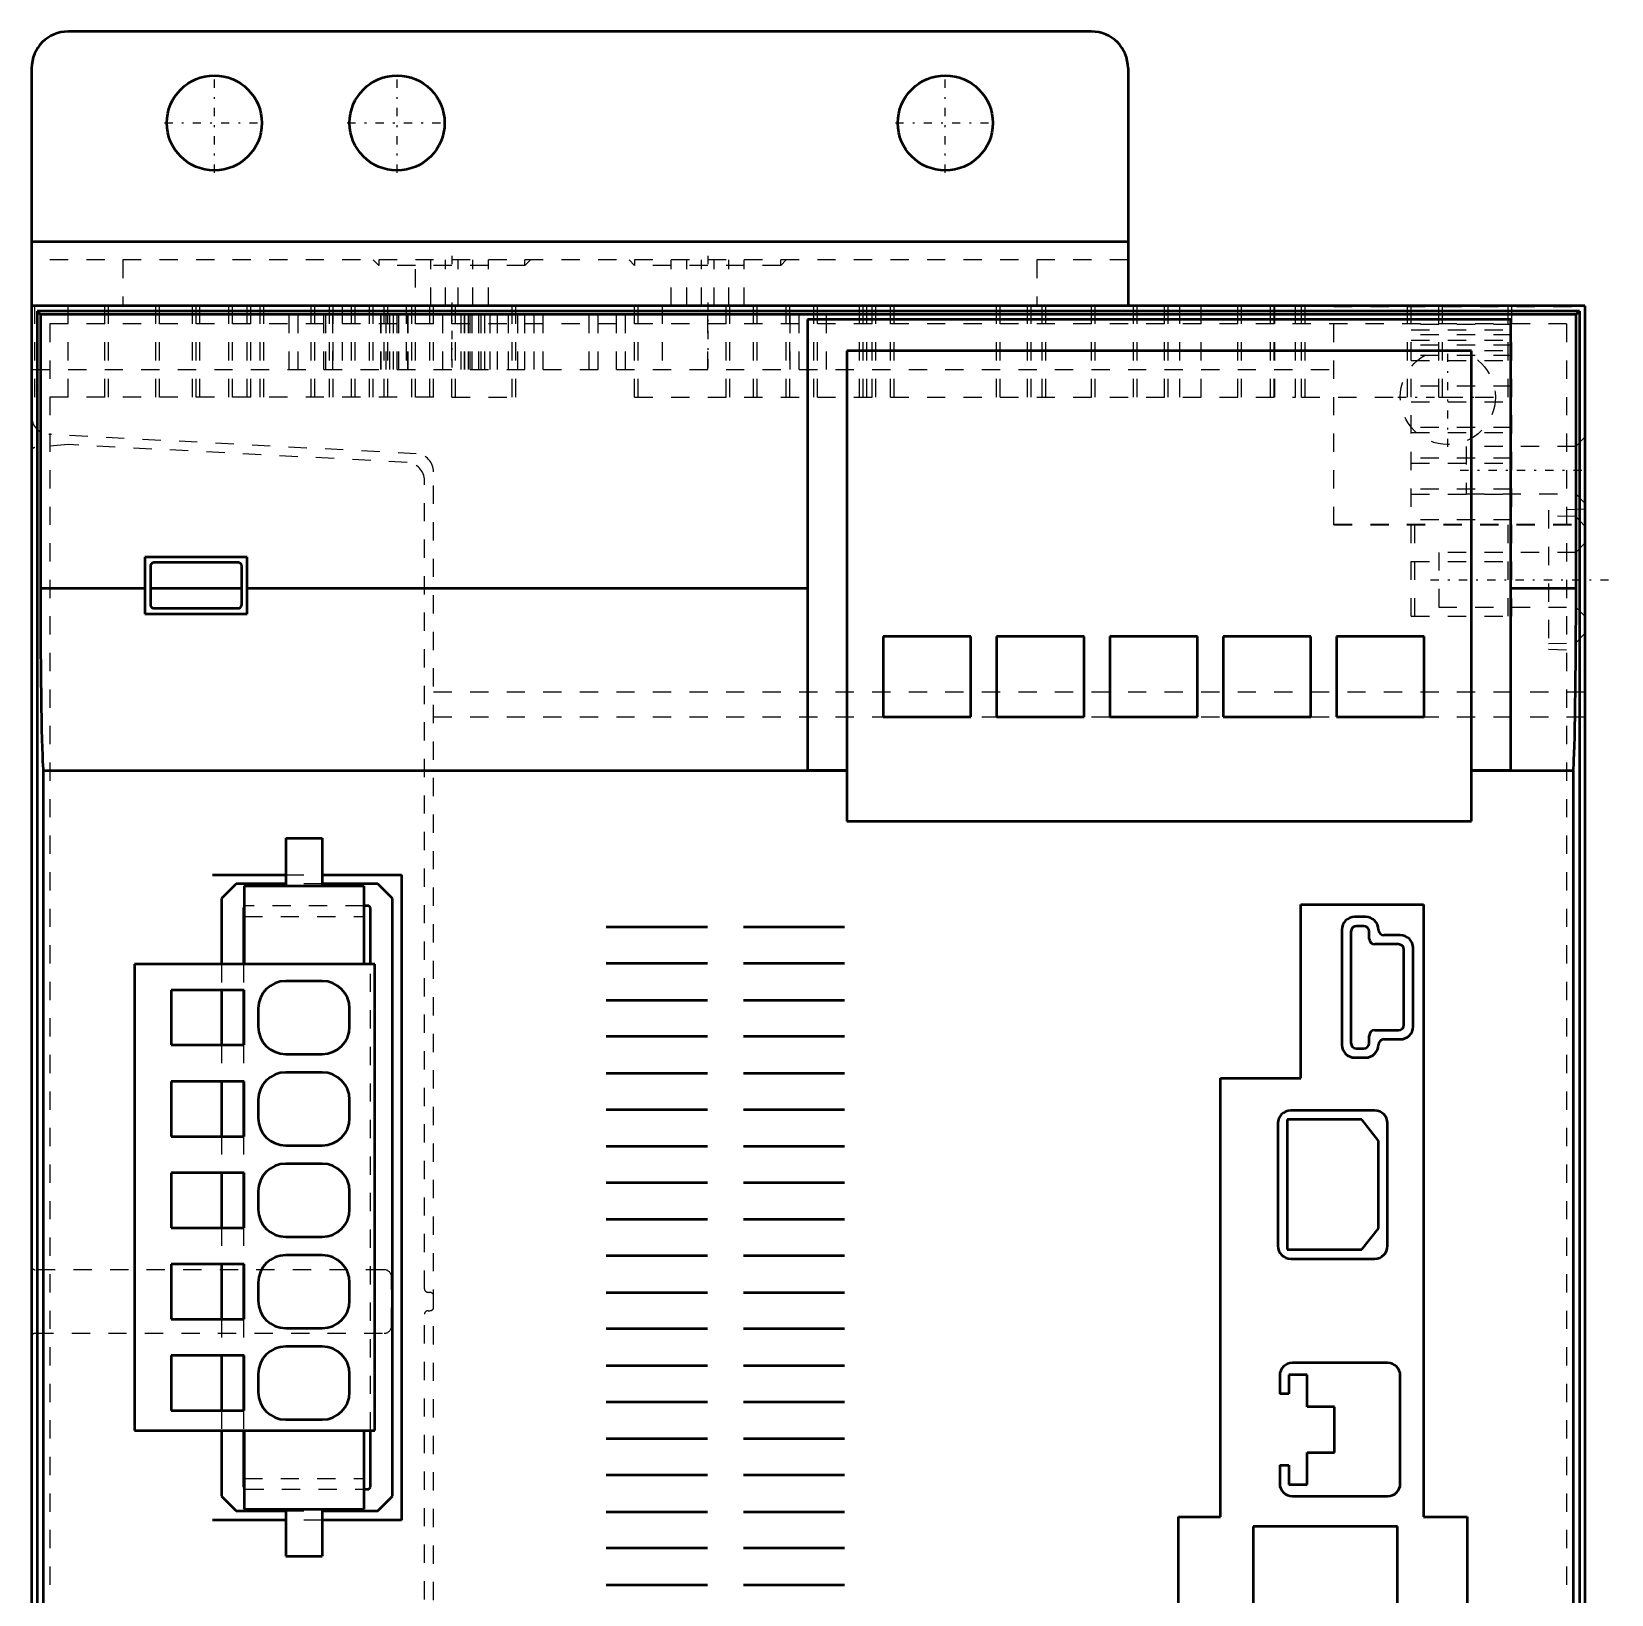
# Model space of a CAD drawing. Header units: millimetres. Extents: x 0 to 305, y 0 to 394.
# Drawn here: x 3.9 to 90.3, y 308.9 to 394.4 of the extents above; entities that cross this region are included whole.
import ezdxf

# ---------------------------------------------------------------- set-up
doc = ezdxf.new("R2010")
doc.units = ezdxf.units.MM
doc.linetypes.add('Center', pattern=[1.5, 0.45, -0.5, 0.05, -0.5])
doc.linetypes.add('Dashed', pattern=[2, 1, -1])
for name, color, linetype, lineweight in [('AM_4', 7, 'Continuous', 50), ('AM_6', 2, 'Continuous', 35), ('AM_7', 7, 'Center', 25), ('AM_9', 6, 'Dashed', 25)]:
    doc.layers.add(name, color=color, linetype=linetype, lineweight=lineweight)

# ---------------------------------------------------------------- blocks, each defined once
blk = doc.blocks.new('3_MDDLN45SF_0_in_MDDLN45SF_1100')
at = {"layer": 'AM_4'}
for p, q in [((61.866, 394.38), (5.866, 394.38)), ((3.866, 392.38), (3.866, 282.35)), ((63.866, 392.38), (63.866, 379.38)), ((63.866, 382.88), (3.866, 382.88)), ((88.866, 379.38), (3.866, 379.38)), ((88.57, 379.084), (4.162, 379.084)), ((4.346, 378.899), (4.162, 379.084)), ((4.162, 379.084), (4.162, 282.35)), ((88.386, 378.899), (4.346, 378.899)), ((4.346, 378.899), (4.35, 363.903)), ((88.382, 363.903), (88.386, 378.899)), ((88.57, 379.084), (88.386, 378.899)), ((88.57, 379.084), (88.57, 229.676)), ((88.866, 379.38), (88.866, 229.38)), ((84.804, 378.618), (46.329, 378.618)), ((46.329, 378.618), (46.329, 353.951)), ((84.804, 353.951), (84.804, 378.618)), ((82.653, 376.901), (48.481, 376.901)), ((48.481, 376.901), (48.481, 351.165)), ((82.653, 351.165), (82.653, 376.901)), ((10.066, 365.62), (10.066, 362.52)), ((15.666, 365.62), (10.066, 365.62)), ((10.366, 365.12), (10.366, 363.02)), ((15.166, 365.32), (10.566, 365.32)), ((15.366, 363.02), (15.366, 365.12)), ((15.666, 362.52), (15.666, 365.62)), ((10.066, 363.903), (4.35, 363.903)), ((15.366, 363.903), (10.366, 363.903)), ((46.329, 363.903), (15.666, 363.903)), ((88.382, 363.903), (84.804, 363.903)), ((10.066, 362.52), (15.666, 362.52)), ((10.566, 362.82), (15.166, 362.82)), ((55.266, 361.28), (50.466, 361.28)), ((50.466, 361.28), (50.466, 356.88)), ((55.266, 356.88), (55.266, 361.28)), ((61.466, 361.28), (56.666, 361.28)), ((56.666, 361.28), (56.666, 356.88)), ((61.466, 356.88), (61.466, 361.28)), ((67.666, 361.28), (62.866, 361.28)), ((62.866, 361.28), (62.866, 356.88)), ((67.666, 356.88), (67.666, 361.28)), ((69.066, 361.28), (69.066, 356.88)), ((73.866, 361.28), (69.066, 361.28)), ((73.866, 356.88), (73.866, 361.28)), ((80.066, 361.28), (75.266, 361.28)), ((75.266, 361.28), (75.266, 356.88)), ((80.066, 356.88), (80.066, 361.28)), ((50.466, 356.88), (55.266, 356.88)), ((56.666, 356.88), (61.466, 356.88)), ((62.866, 356.88), (67.666, 356.88)), ((69.066, 356.88), (73.866, 356.88)), ((75.266, 356.88), (80.066, 356.88)), ((4.52, 282.35), (4.511, 353.943)), ((4.511, 353.943), (48.481, 353.943)), ((46.329, 353.951), (48.481, 353.951)), ((82.653, 353.951), (84.804, 353.951)), ((82.653, 353.943), (88.221, 353.943)), ((88.221, 353.943), (88.235, 230.482)), ((48.481, 351.165), (82.653, 351.165)), ((17.771, 350.24), (17.771, 347.638)), ((17.771, 350.24), (19.771, 350.24)), ((19.771, 350.24), (19.771, 347.638)), ((13.766, 348.24), (17.771, 348.24)), ((15.066, 347.74), (14.266, 346.94)), ((17.771, 347.74), (15.066, 347.74)), ((15.496, 347.638), (22.046, 347.638)), ((15.496, 347.638), (15.496, 343.34)), ((19.771, 348.24), (24.116, 348.24)), ((22.816, 347.74), (19.771, 347.74)), ((22.046, 347.638), (22.046, 343.34)), ((23.616, 346.94), (22.816, 347.74)), ((24.116, 348.24), (24.116, 312.92)), ((14.266, 346.94), (14.266, 343.34)), ((23.616, 314.22), (23.616, 346.94)), ((15.496, 346.47), (15.466, 346.44)), ((15.466, 346.44), (15.466, 343.34)), ((22.316, 346.54), (22.046, 346.54)), ((22.416, 346.44), (22.316, 346.54)), ((22.416, 343.34), (22.416, 346.44)), ((73.326, 337.103), (73.326, 346.603)), ((73.326, 346.603), (80.026, 346.603)), ((76.866, 345.93), (76.266, 345.93)), ((80.026, 346.603), (80.026, 313.103)), ((35.316, 345.38), (40.856, 345.38)), ((42.816, 345.38), (48.356, 345.38)), ((75.566, 345.23), (75.566, 338.93)), ((76.066, 345.13), (76.066, 339.03)), ((76.766, 345.43), (76.366, 345.43)), ((77.066, 344.73), (77.066, 345.13)), ((78.666, 344.43), (77.366, 344.43)), ((78.766, 344.93), (77.866, 344.93)), ((78.966, 340.03), (78.966, 344.13)), ((79.466, 339.93), (79.466, 344.23)), ((22.646, 343.34), (9.496, 343.34)), ((9.496, 343.34), (9.496, 317.82)), ((22.646, 317.82), (22.646, 343.34)), ((40.856, 343.38), (35.316, 343.38)), ((48.356, 343.38), (42.816, 343.38)), ((19.771, 342.42), (17.771, 342.42)), ((15.496, 341.92), (11.496, 341.92)), ((11.496, 341.92), (11.496, 338.92)), ((14.266, 341.92), (14.266, 338.92)), ((15.466, 341.92), (15.466, 338.92)), ((15.496, 338.92), (15.496, 341.92)), ((16.271, 340.92), (16.271, 339.92)), ((21.271, 339.92), (21.271, 340.92)), ((35.316, 341.38), (40.856, 341.38)), ((42.816, 341.38), (48.356, 341.38)), ((11.496, 338.92), (15.496, 338.92)), ((40.856, 339.38), (35.316, 339.38)), ((48.356, 339.38), (42.816, 339.38)), ((77.066, 339.03), (77.066, 339.43)), ((77.366, 339.73), (78.666, 339.73)), ((77.866, 339.23), (78.766, 339.23)), ((17.771, 338.42), (19.771, 338.42)), ((76.266, 338.23), (76.866, 338.23)), ((76.366, 338.73), (76.766, 338.73)), ((19.771, 337.42), (17.771, 337.42)), ((35.316, 337.38), (40.856, 337.38)), ((42.816, 337.38), (48.356, 337.38)), ((15.496, 336.92), (11.496, 336.92)), ((11.496, 336.92), (11.496, 333.92)), ((14.266, 336.92), (14.266, 333.92)), ((15.466, 336.92), (15.466, 333.92)), ((15.496, 333.92), (15.496, 336.92)), ((68.926, 313.103), (68.926, 337.103)), ((68.926, 337.103), (73.326, 337.103)), ((16.271, 335.92), (16.271, 334.92)), ((21.271, 334.92), (21.271, 335.92)), ((40.856, 335.38), (35.316, 335.38)), ((48.356, 335.38), (42.816, 335.38)), ((72.066, 334.635), (72.066, 327.925)), ((76.666, 334.835), (72.566, 334.835)), ((72.566, 334.835), (72.566, 327.725)), ((77.366, 335.335), (72.766, 335.335)), ((77.566, 333.683), (76.666, 334.835)), ((78.066, 327.925), (78.066, 334.635)), ((11.496, 333.92), (15.496, 333.92)), ((17.771, 333.42), (19.771, 333.42)), ((35.316, 333.38), (40.856, 333.38)), ((42.816, 333.38), (48.356, 333.38)), ((77.566, 328.877), (77.566, 333.683)), ((19.771, 332.42), (17.771, 332.42)), ((15.496, 331.92), (11.496, 331.92)), ((11.496, 331.92), (11.496, 328.92)), ((14.266, 331.92), (14.266, 328.92)), ((15.466, 331.92), (15.466, 328.92)), ((15.496, 328.92), (15.496, 331.92)), ((40.856, 331.38), (35.316, 331.38)), ((48.356, 331.38), (42.816, 331.38)), ((16.271, 330.92), (16.271, 329.92)), ((21.271, 329.92), (21.271, 330.92)), ((35.316, 329.38), (40.856, 329.38)), ((42.816, 329.38), (48.356, 329.38)), ((11.496, 328.92), (15.496, 328.92)), ((76.666, 327.725), (77.566, 328.877)), ((17.771, 328.42), (19.771, 328.42)), ((72.566, 327.725), (76.666, 327.725)), ((11.496, 326.92), (11.496, 323.92)), ((15.496, 326.92), (11.496, 326.92)), ((14.266, 326.92), (14.266, 323.92)), ((15.466, 326.92), (15.466, 323.92)), ((15.496, 323.92), (15.496, 326.92)), ((19.771, 327.42), (17.771, 327.42)), ((40.856, 327.38), (35.316, 327.38)), ((48.356, 327.38), (42.816, 327.38)), ((72.766, 327.225), (77.366, 327.225)), ((16.271, 325.92), (16.271, 324.92)), ((21.271, 324.92), (21.271, 325.92)), ((35.316, 325.38), (40.856, 325.38)), ((42.816, 325.38), (48.356, 325.38)), ((11.496, 323.92), (15.496, 323.92)), ((17.771, 323.42), (19.771, 323.42)), ((40.856, 323.38), (35.316, 323.38)), ((48.356, 323.38), (42.816, 323.38)), ((15.496, 321.92), (11.496, 321.92)), ((11.496, 321.92), (11.496, 318.92)), ((14.266, 321.92), (14.266, 318.92)), ((15.466, 321.92), (15.466, 318.92)), ((15.496, 318.92), (15.496, 321.92)), ((19.771, 322.42), (17.771, 322.42)), ((16.271, 320.92), (16.271, 319.92)), ((21.271, 319.92), (21.271, 320.92)), ((35.316, 321.38), (40.856, 321.38)), ((42.816, 321.38), (48.356, 321.38)), ((72.166, 320.825), (72.166, 319.825)), ((72.666, 320.875), (72.666, 319.825)), ((73.666, 320.875), (72.666, 320.875)), ((78.066, 321.525), (72.866, 321.525)), ((73.666, 319.125), (73.666, 320.875)), ((78.766, 314.925), (78.766, 320.825)), ((40.856, 319.38), (35.316, 319.38)), ((48.356, 319.38), (42.816, 319.38)), ((72.666, 319.825), (72.166, 319.825)), ((75.166, 319.125), (73.666, 319.125)), ((75.166, 316.625), (75.166, 319.125)), ((11.496, 318.92), (15.496, 318.92)), ((17.771, 318.42), (19.771, 318.42)), ((9.496, 317.82), (22.646, 317.82)), ((14.266, 317.82), (14.266, 314.22)), ((15.466, 317.82), (15.466, 314.72)), ((15.496, 317.82), (15.496, 313.518)), ((22.046, 317.82), (22.046, 313.518)), ((22.416, 314.72), (22.416, 317.82)), ((35.316, 317.38), (40.856, 317.38)), ((42.816, 317.38), (48.356, 317.38)), ((73.666, 314.875), (73.666, 316.625)), ((73.666, 316.625), (75.166, 316.625)), ((72.166, 315.925), (72.666, 315.925)), ((72.166, 315.925), (72.166, 314.925)), ((72.666, 315.925), (72.666, 314.875)), ((15.466, 314.72), (15.496, 314.69)), ((22.316, 314.62), (22.416, 314.72)), ((40.856, 315.38), (35.316, 315.38)), ((48.356, 315.38), (42.816, 315.38)), ((72.666, 314.875), (73.666, 314.875)), ((14.266, 314.22), (15.066, 313.42)), ((22.046, 314.62), (22.316, 314.62)), ((22.816, 313.42), (23.616, 314.22)), ((72.866, 314.225), (78.066, 314.225)), ((15.066, 313.42), (17.771, 313.42)), ((15.496, 313.518), (22.046, 313.518)), ((17.771, 313.518), (17.771, 310.94)), ((19.771, 313.518), (19.771, 310.94)), ((19.771, 313.42), (22.816, 313.42)), ((35.316, 313.38), (40.856, 313.38)), ((42.816, 313.38), (48.356, 313.38)), ((66.626, 259.603), (66.626, 313.103)), ((66.626, 313.103), (68.926, 313.103)), ((80.026, 313.103), (82.426, 313.103)), ((82.426, 313.103), (82.426, 259.603)), ((17.771, 312.92), (13.766, 312.92)), ((24.116, 312.92), (19.771, 312.92)), ((78.616, 312.56), (70.716, 312.56)), ((70.716, 312.56), (70.716, 259.78)), ((78.616, 259.78), (78.616, 312.56)), ((40.856, 311.38), (35.316, 311.38)), ((48.356, 311.38), (42.816, 311.38)), ((17.771, 310.94), (19.771, 310.94)), ((35.316, 309.38), (40.856, 309.38)), ((42.816, 309.38), (48.356, 309.38))]:
    blk.add_line(p, q, dxfattribs=at)
for points in [[(10.566, 365.32), (10.549, 365.319), (10.532, 365.317), (10.514, 365.313), (10.498, 365.308), (10.482, 365.301), (10.466, 365.293), (10.452, 365.283), (10.438, 365.273), (10.425, 365.261), (10.413, 365.248), (10.402, 365.234), (10.393, 365.22), (10.385, 365.204), (10.378, 365.188), (10.373, 365.171), (10.369, 365.154), (10.367, 365.137), (10.366, 365.12)], [(15.366, 365.12), (15.365, 365.137), (15.363, 365.154), (15.359, 365.171), (15.354, 365.188), (15.348, 365.204), (15.339, 365.22), (15.33, 365.234), (15.319, 365.248), (15.308, 365.261), (15.295, 365.273), (15.281, 365.283), (15.266, 365.293), (15.251, 365.301), (15.235, 365.308), (15.218, 365.313), (15.201, 365.317), (15.184, 365.319), (15.166, 365.32)], [(4.35, 363.903), (4.351, 363.019), (4.353, 362.143), (4.357, 361.282), (4.362, 360.441), (4.368, 359.628), (4.375, 358.848), (4.384, 358.109), (4.393, 357.414), (4.404, 356.77), (4.416, 356.181), (4.428, 355.652), (4.441, 355.187), (4.455, 354.79), (4.469, 354.463), (4.484, 354.209), (4.499, 354.029), (4.511, 353.943)], [(88.221, 353.943), (88.237, 354.062), (88.252, 354.258), (88.266, 354.528), (88.281, 354.871), (88.294, 355.284), (88.307, 355.763), (88.32, 356.305), (88.331, 356.907), (88.341, 357.563), (88.351, 358.268), (88.359, 359.017), (88.366, 359.804), (88.372, 360.624), (88.376, 361.469), (88.38, 362.335), (88.382, 363.213), (88.382, 363.903)], [(10.366, 363.02), (10.378, 362.953), (10.411, 362.894), (10.461, 362.849), (10.524, 362.824), (10.566, 362.82)], [(15.166, 362.82), (15.232, 362.831), (15.291, 362.863), (15.335, 362.913), (15.361, 362.975), (15.366, 363.02)]]:
    blk.add_lwpolyline(points, dxfattribs=at)
for centre in [(13.866, 389.38), (23.866, 389.38), (53.866, 389.38)]:
    blk.add_circle(centre, 2.6, dxfattribs=at)
for centre, radius, start, end in [((5.866, 392.38), 2, 90, 180), ((61.866, 392.38), 2, 0, 90), ((76.266, 345.23), 0.7, 90, 180), ((76.866, 345.23), 0.7, 0, 90), ((76.366, 345.13), 0.3, 90, 180), ((76.766, 345.13), 0.3, 0, 90), ((77.866, 345.23), 0.3, 180, 270), ((77.366, 344.73), 0.3, 180, 270), ((78.666, 344.13), 0.3, 0, 90), ((78.766, 344.23), 0.7, 0, 90), ((17.771, 340.92), 1.5, 90, 180), ((19.771, 340.92), 1.5, 0, 90), ((17.771, 339.92), 1.5, 180, 270), ((19.771, 339.92), 1.5, 270, 0), ((78.666, 340.03), 0.3, 270, 0), ((78.766, 339.93), 0.7, 270, 0), ((76.266, 338.93), 0.7, 180, 270), ((76.366, 339.03), 0.3, 180, 270), ((76.766, 339.03), 0.3, 270, 0), ((76.866, 338.93), 0.7, 270, 0), ((77.366, 339.43), 0.3, 90, 180), ((77.866, 338.93), 0.3, 90, 180), ((17.771, 335.92), 1.5, 90, 180), ((19.771, 335.92), 1.5, 0, 90), ((17.771, 334.92), 1.5, 180, 270), ((19.771, 334.92), 1.5, 270, 0), ((72.766, 334.635), 0.7, 90, 180), ((77.366, 334.635), 0.7, 0, 90), ((17.771, 330.92), 1.5, 90, 180), ((19.771, 330.92), 1.5, 0, 90), ((17.771, 329.92), 1.5, 180, 270), ((19.771, 329.92), 1.5, 270, 0), ((72.766, 327.925), 0.7, 180, 270), ((77.366, 327.925), 0.7, 270, 0), ((17.771, 325.92), 1.5, 90, 180), ((19.771, 325.92), 1.5, 0, 90), ((17.771, 324.92), 1.5, 180, 270), ((19.771, 324.92), 1.5, 270, 0), ((17.771, 320.92), 1.5, 90, 180), ((19.771, 320.92), 1.5, 0, 90), ((72.866, 320.825), 0.7, 90, 180), ((78.066, 320.825), 0.7, 0, 90), ((17.771, 319.92), 1.5, 180, 270), ((19.771, 319.92), 1.5, 270, 0), ((72.866, 314.925), 0.7, 180, 270), ((78.066, 314.925), 0.7, 270, 0)]:
    blk.add_arc(centre, radius, start, end, dxfattribs=at)
at = {"layer": 'AM_7'}
for p, q in [((13.866, 386.65), (13.866, 392.11)), ((23.866, 386.65), (23.866, 392.11)), ((53.866, 386.65), (53.866, 392.11)), ((11.136, 389.38), (16.596, 389.38)), ((21.136, 389.38), (26.596, 389.38)), ((51.136, 389.38), (56.596, 389.38)), ((26.866, 382.105), (26.866, 381.555)), ((40.866, 382.105), (40.866, 381.555)), ((26.866, 379.555), (26.866, 375.705)), ((40.866, 379.555), (40.866, 375.705)), ((81.366, 371.65), (81.366, 377.11)), ((78.636, 374.38), (84.096, 374.38)), ((82.041, 370.38), (89.191, 370.38)), ((80.416, 364.38), (90.316, 364.38))]:
    blk.add_line(p, q, dxfattribs=at)
at = {"layer": 'AM_9'}
for p, q in [((63.866, 381.88), (3.866, 381.88)), ((8.866, 381.88), (8.866, 379.38)), ((22.566, 381.88), (22.866, 381.58)), ((22.866, 381.88), (22.866, 381.58)), ((30.866, 381.58), (22.866, 381.58)), ((24.866, 374.38), (24.866, 381.88)), ((25.716, 379.38), (25.716, 381.88)), ((26.516, 379.38), (26.516, 381.88)), ((27.216, 379.38), (27.216, 381.88)), ((28.016, 379.38), (28.016, 381.88)), ((28.866, 379.38), (28.866, 381.88)), ((30.866, 381.58), (30.866, 381.88)), ((30.866, 381.58), (31.166, 381.88)), ((36.566, 381.88), (36.866, 381.58)), ((36.866, 381.88), (36.866, 381.58)), ((44.866, 381.58), (36.866, 381.58)), ((38.866, 379.38), (38.866, 381.88)), ((39.716, 379.38), (39.716, 381.88)), ((40.516, 379.38), (40.516, 381.88)), ((41.216, 379.38), (41.216, 381.88)), ((42.016, 379.38), (42.016, 381.88)), ((42.866, 379.38), (42.866, 381.88)), ((44.866, 381.58), (44.866, 381.88)), ((44.866, 381.58), (45.166, 381.88)), ((58.866, 381.88), (58.866, 379.38)), ((4.049, 374.38), (4.049, 379.38)), ((5.866, 374.38), (5.866, 379.38)), ((7.866, 374.38), (7.866, 379.38)), ((8.066, 374.38), (8.066, 379.38)), ((10.666, 374.38), (10.666, 379.38)), ((10.866, 374.38), (10.866, 379.38)), ((12.666, 374.38), (12.666, 379.38)), ((12.866, 374.38), (12.866, 379.38)), ((13.066, 374.38), (13.066, 379.38)), ((14.666, 374.38), (14.666, 379.38)), ((14.866, 374.38), (14.866, 379.38)), ((15.666, 374.38), (15.666, 379.38)), ((15.866, 374.38), (15.866, 379.38)), ((16.366, 374.38), (16.366, 379.38)), ((16.566, 374.38), (16.566, 379.38)), ((17.966, 375.88), (17.966, 379.38)), ((18.449, 375.88), (18.449, 379.38)), ((19.166, 374.38), (19.166, 379.38)), ((19.366, 374.38), (19.366, 379.38)), ((19.866, 375.88), (19.866, 379.38)), ((19.966, 375.88), (19.966, 379.38)), ((20.166, 374.38), (20.166, 379.38)), ((20.349, 375.88), (20.349, 379.38)), ((20.366, 374.38), (20.366, 379.38)), ((20.866, 379.38), (20.866, 375.88)), ((21.366, 374.38), (21.366, 379.38)), ((21.566, 374.38), (21.566, 379.38)), ((22.366, 374.38), (22.366, 379.38)), ((22.566, 374.38), (22.566, 379.38)), ((22.984, 375.88), (22.984, 379.38)), ((23.001, 375.88), (23.001, 379.38)), ((23.166, 374.38), (23.166, 379.38)), ((23.266, 375.88), (23.266, 379.38)), ((23.273, 375.88), (23.273, 379.38)), ((23.277, 375.88), (23.277, 379.38)), ((23.366, 374.38), (23.366, 379.38)), ((23.466, 375.88), (23.466, 379.38)), ((23.666, 375.88), (23.666, 379.38)), ((23.866, 375.88), (23.866, 379.38)), ((23.966, 375.88), (23.966, 379.38)), ((24.366, 379.38), (24.366, 375.88)), ((24.449, 375.88), (24.449, 379.38)), ((24.466, 375.88), (24.466, 379.38)), ((24.666, 374.38), (24.666, 379.38)), ((25.666, 374.38), (25.666, 379.38)), ((25.866, 374.38), (25.866, 379.38)), ((26.366, 375.88), (26.366, 379.38)), ((26.866, 374.38), (26.866, 379.38)), ((27.066, 374.38), (27.066, 379.38)), ((27.366, 375.88), (27.366, 379.38)), ((27.559, 375.88), (27.559, 379.38)), ((27.566, 375.88), (27.566, 379.38)), ((27.766, 375.88), (27.766, 379.38)), ((27.866, 375.88), (27.866, 379.38)), ((27.966, 375.88), (27.966, 379.38)), ((28.349, 375.88), (28.349, 379.38)), ((28.466, 375.88), (28.466, 379.38)), ((28.666, 375.88), (28.666, 379.38)), ((28.966, 375.88), (28.966, 379.38)), ((29.366, 375.88), (29.366, 379.38)), ((29.966, 375.88), (29.966, 379.38)), ((30.166, 374.38), (30.166, 379.38)), ((30.366, 374.38), (30.366, 379.38)), ((30.466, 375.88), (30.466, 379.38)), ((30.866, 375.88), (30.866, 379.38)), ((31.366, 375.88), (31.366, 379.38)), ((31.866, 375.88), (31.866, 379.38)), ((34.384, 375.88), (34.384, 379.38)), ((34.866, 375.88), (34.866, 379.38)), ((35.866, 375.88), (35.866, 379.38)), ((36.366, 375.88), (36.366, 379.38)), ((36.866, 374.38), (36.866, 379.38)), ((37.066, 374.38), (37.066, 379.38)), ((38.366, 379.38), (38.366, 375.88)), ((40.866, 375.88), (40.866, 379.38)), ((41.866, 374.38), (41.866, 379.38)), ((42.066, 374.38), (42.066, 379.38)), ((43.366, 374.38), (43.366, 379.38)), ((43.566, 374.38), (43.566, 379.38)), ((45.166, 374.38), (45.166, 379.38)), ((45.366, 374.38), (45.366, 379.38)), ((45.384, 375.88), (45.384, 379.38)), ((45.866, 375.88), (45.866, 379.38)), ((46.666, 374.38), (46.666, 379.38)), ((46.866, 374.38), (46.866, 379.38)), ((47.366, 375.88), (47.366, 379.38)), ((49.166, 374.38), (49.166, 379.38)), ((49.366, 374.38), (49.366, 379.38)), ((49.566, 374.38), (49.566, 379.38)), ((49.866, 374.38), (49.866, 379.38)), ((50.066, 374.38), (50.066, 379.38)), ((50.866, 374.38), (50.866, 379.38)), ((51.066, 374.38), (51.066, 379.38)), ((56.666, 374.38), (56.666, 379.38)), ((56.866, 374.38), (56.866, 379.38)), ((58.366, 374.38), (58.366, 379.38)), ((58.566, 374.38), (58.566, 379.38)), ((59.166, 374.38), (59.166, 379.38)), ((59.366, 374.38), (59.366, 379.38)), ((61.866, 374.38), (61.866, 379.38)), ((62.066, 374.38), (62.066, 379.38)), ((64.166, 374.38), (64.166, 379.38)), ((64.366, 374.38), (64.366, 379.38)), ((65.866, 374.38), (65.866, 379.38)), ((66.066, 374.38), (66.066, 379.38)), ((66.699, 374.38), (66.699, 379.38)), ((67.854, 379.38), (67.854, 374.38)), ((69.866, 374.38), (69.866, 379.38)), ((70.066, 374.38), (70.066, 379.38)), ((71.666, 374.38), (71.666, 379.38)), ((71.866, 374.38), (71.866, 379.38)), ((71.879, 379.38), (71.879, 374.38)), ((73.033, 374.38), (73.033, 379.38)), ((73.366, 374.38), (73.366, 379.38)), ((73.566, 374.38), (73.566, 379.38)), ((75.129, 367.38), (75.129, 379.38)), ((75.129, 379.331), (88.866, 379.331)), ((79.166, 374.38), (79.166, 379.38)), ((79.366, 362.38), (79.366, 379.38)), ((80.866, 374.38), (80.866, 379.38)), ((81.066, 374.38), (81.066, 379.38)), ((84.666, 374.38), (84.666, 379.38)), ((84.866, 362.38), (84.866, 379.38)), ((87.866, 378.38), (4.866, 378.38)), ((4.866, 378.38), (4.866, 243.668)), ((79.366, 378.623), (84.866, 378.623)), ((84.866, 378.342), (79.366, 378.342)), ((79.366, 378.061), (84.866, 378.061)), ((87.866, 378.38), (87.866, 230.38)), ((84.866, 377.78), (79.366, 377.78)), ((79.366, 377.499), (84.866, 377.499)), ((84.866, 377.218), (79.366, 377.218)), ((79.366, 376.936), (84.866, 376.936)), ((84.866, 376.655), (79.366, 376.655)), ((79.366, 376.374), (84.866, 376.374)), ((3.866, 375.88), (75.129, 375.88)), ((25.866, 374.38), (3.866, 374.38)), ((26.866, 374.38), (30.366, 374.38)), ((36.866, 374.38), (73.033, 374.38)), ((73.366, 374.38), (79.366, 374.38)), ((84.866, 374.969), (79.366, 374.969)), ((80.866, 374.38), (84.866, 374.38)), ((79.366, 374.126), (84.866, 374.126)), ((84.866, 372.72), (79.366, 372.72)), ((5.866, 371.775), (4.049, 371.616)), ((24.919, 371.276), (4.814, 372.33)), ((24.419, 370.802), (5.866, 371.775)), ((79.366, 372.439), (84.866, 372.439)), ((88.866, 372.18), (88.366, 371.68)), ((84.866, 371.034), (79.366, 371.034)), ((88.366, 371.68), (82.366, 371.68)), ((82.366, 371.68), (82.366, 369.08)), ((88.366, 371.68), (88.366, 369.08)), ((25.866, 250.533), (25.866, 370.278)), ((79.366, 370.753), (84.866, 370.753)), ((25.366, 325.58), (25.366, 369.804)), ((84.866, 369.347), (79.366, 369.347)), ((79.366, 369.066), (84.866, 369.066)), ((82.366, 369.08), (88.366, 369.08)), ((88.366, 369.08), (88.866, 368.58)), ((75.129, 367.428), (88.866, 367.428)), ((84.866, 367.661), (79.366, 367.661)), ((88.866, 368.25), (86.866, 368.18)), ((86.866, 368.18), (86.866, 360.579)), ((88.366, 367.836), (86.866, 367.862)), ((88.866, 367.318), (88.366, 367.836)), ((88.366, 367.836), (88.366, 360.923)), ((75.129, 367.38), (88.866, 367.38)), ((79.566, 362.38), (79.566, 367.38)), ((84.666, 362.38), (84.666, 367.38)), ((88.366, 365.88), (80.866, 365.88)), ((80.866, 365.88), (80.866, 362.88)), ((88.866, 366.38), (88.366, 365.88)), ((88.366, 365.88), (88.366, 362.88)), ((79.366, 365.38), (84.866, 365.38)), ((79.366, 362.38), (84.866, 362.38)), ((80.866, 362.88), (88.366, 362.88)), ((88.366, 362.88), (88.866, 362.38)), ((88.366, 360.923), (88.866, 361.441)), ((86.866, 360.897), (88.366, 360.923)), ((86.866, 360.579), (88.866, 360.51)), ((88.866, 358.227), (25.866, 358.227)), ((88.866, 356.853), (25.866, 356.853)), ((17.771, 348.24), (19.771, 348.24)), ((19.771, 347.74), (17.771, 347.74)), ((15.566, 346.54), (15.496, 346.47)), ((15.496, 345.959), (22.046, 345.959)), ((22.046, 346.54), (15.566, 346.54)), ((14.266, 343.34), (14.266, 341.92)), ((15.466, 343.34), (15.466, 341.92)), ((22.416, 317.82), (22.416, 343.34)), ((14.266, 338.92), (14.266, 336.92)), ((15.466, 338.92), (15.466, 336.92)), ((14.266, 333.92), (14.266, 331.92)), ((15.466, 333.92), (15.466, 331.92)), ((14.266, 328.92), (14.266, 326.92)), ((15.466, 328.92), (15.466, 326.92)), ((23.163, 326.619), (4.066, 326.619)), ((23.563, 323.542), (23.563, 326.219)), ((25.666, 325.38), (25.566, 325.38)), ((25.566, 324.38), (25.666, 324.38)), ((14.266, 323.92), (14.266, 321.92)), ((15.466, 323.92), (15.466, 321.92)), ((25.366, 284.58), (25.366, 324.18)), ((4.066, 323.142), (23.163, 323.142)), ((14.266, 318.92), (14.266, 317.82)), ((15.466, 318.92), (15.466, 317.82)), ((15.496, 315.196), (22.046, 315.196)), ((15.496, 314.69), (15.566, 314.62)), ((15.566, 314.62), (22.046, 314.62)), ((17.771, 313.42), (19.771, 313.42)), ((19.771, 312.92), (17.771, 312.92))]:
    blk.add_line(p, q, dxfattribs=at)
blk.add_circle((81.366, 374.38), 2.6, dxfattribs=at)
for centre, radius, start, end in [((4.866, 373.329), 1, 180, 267), ((4.066, 371.416), 0.2, 95, 180), ((24.866, 370.278), 1, 0, 87), ((24.366, 369.804), 1, 0, 87), ((4.066, 326.819), 0.2, 180, 270), ((23.163, 326.219), 0.4, 0, 90), ((25.566, 325.58), 0.2, 180, 270), ((25.666, 325.18), 0.2, 0, 90), ((25.566, 324.18), 0.2, 90, 180), ((25.666, 324.58), 0.2, 270, 0), ((23.163, 323.542), 0.4, 270, 0), ((4.066, 322.942), 0.2, 90, 180)]:
    blk.add_arc(centre, radius, start, end, dxfattribs=at)
at = {"layer": 'AM_6', "flags": 8}
for tag, p in [('NN', (95.316, 394.38)), ('NT', (95.316, 393.88)), ('NB', (95.316, 393.38)), ('NBSYN', (95.316, 392.88)), ('LINA', (95.316, 392.38)), ('CNSORDERNO', (95.316, 391.88)), ('F', (95.316, 391.38)), ('MC', (95.316, 390.88)), ('PSV', (95.316, 390.38)), ('ES', (95.316, 389.88)), ('COMPANY', (95.316, 389.38))]:
    blk.add_attdef(tag, p, '', height=0.5, dxfattribs=at)
blk = doc.blocks.new('1_MDDLN45SF_1100')
blk.add_blockref('3_MDDLN45SF_0_in_MDDLN45SF_1100', (0, 0))
at = {"layer": 'AM_6', "flags": 8}
for tag, p in [('NN', (309.696, 394.38)), ('NT', (309.696, 393.88)), ('NB', (309.696, 393.38)), ('NBSYN', (309.696, 392.88)), ('LINA', (309.696, 392.38)), ('CNSORDERNO', (309.696, 391.88)), ('F', (309.696, 391.38)), ('MC', (309.696, 390.88)), ('PSV', (309.696, 390.38)), ('ES', (309.696, 389.88)), ('COMPANY', (309.696, 389.38))]:
    blk.add_attdef(tag, p, '', height=0.5, dxfattribs=at)

msp = doc.modelspace()

# ---------------------------------------------------------------- block references
msp.add_blockref('1_MDDLN45SF_1100', (0, 0))

doc.saveas('drawing.dxf')
